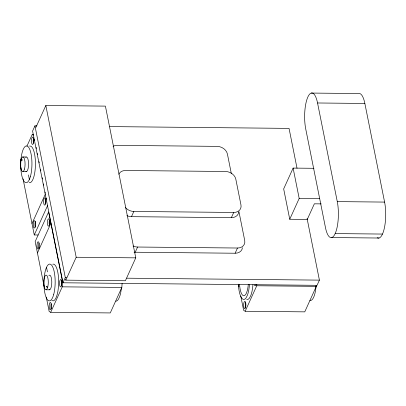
<?xml version="1.0" encoding="UTF-8"?>
<svg xmlns="http://www.w3.org/2000/svg" width="406" height="406" viewBox="0 0 406 406"><rect width="100%" height="100%" fill="white"/><g stroke="black" fill="none" stroke-linecap="round" stroke-linejoin="round"><path stroke-width="0.61" d="M46.274 297.09L49.136 311.387L50.684 312.341L62.255 286.834L62.59 281.718L48.624 211.922L35.17 241.59L44.406 287.768M50.684 312.341L110.27 312.935L121.836 287.433L122.099 283.454M240.763 296.015L243.625 310.311L245.173 311.265L256.744 285.763L256.82 284.626M245.173 311.265L304.759 311.859L316.325 286.357L316.401 285.22M36.85 125.86L34.946 125.845L32.587 131.047L62.95 282.779L317.05 285.327L319.41 280.125L307.093 218.56M21.391 158.37L20.635 160.03L20.3 165.146L21.295 170.119M26.923 146.17L32.206 134.528L33.475 134.543M35.956 127.271L45.827 105.519L105.408 106.113L135.771 257.851L125.383 280.749L65.802 280.15L65.554 278.907M31.988 223.564L45.188 194.469M38.073 234.983L34.266 234.947L47.725 205.279M37.443 252.968L50.902 223.3M62.95 282.779L65.31 277.577L34.946 125.845M65.802 280.15L76.191 257.252L45.827 105.519M126.895 215.601A9.201 7.212 24.4 0 0 131.478 216.662L133.843 211.455L233.729 212.455A9.201 7.212 24.4 0 0 240.971 204.959L235.81 179.163A9.201 7.212 24.4 0 0 225.533 171.489L125.642 170.49A9.201 7.212 24.4 0 0 118.816 174.204M134.076 252.156A9.201 7.212 24.4 0 0 135.228 252.233L137.593 247.026L237.48 248.025A9.201 7.212 24.4 0 0 244.722 240.53L238.911 211.496M131.478 216.662L231.369 217.662L233.729 212.455M135.228 252.233L235.12 253.232L237.48 248.025M313.98 168.297L293.112 168.089L283.672 188.907L289.742 219.255L307.266 219.428L314.351 203.817L321.232 203.883M289.742 219.255L299.186 198.438L293.112 168.089M311.306 93.065L358.62 93.537A23 7.014 -89.4 0 1 364.857 103.459L384.594 202.086A23 7.014 -89.4 0 1 384.457 227.639A23 7.014 -89.4 0 1 377.199 237.708M382.488 234.064L335.173 233.587A23 7.014 -89.4 0 1 325.475 227.634L305.738 129.006A23 7.014 -89.4 0 1 307.844 97.029A23 7.014 -89.4 0 1 317.543 102.982L364.857 103.459M109.721 126.591L289.047 128.387L297.014 168.191M22.721 156.944L26.223 156.975M22.934 171.616L26.441 171.652M299.186 198.438L319.42 198.641M317.543 102.982L337.279 201.609L384.594 202.086M331.712 237.556L379.026 238.028M76.191 257.252L135.771 257.851M65.31 277.577L66.579 277.587M126.779 278.191L319.41 280.125M256.744 285.763L316.325 286.357M62.255 286.834L121.836 287.433M46.152 289.788L49.659 289.818M29.567 146.003L31.029 146.261A18.402 5.613 -89.4 0 1 35.368 166.927A18.402 5.613 -89.4 0 1 29.125 182.664M51.861 300.607L53.323 300.861A18.402 5.613 -89.4 0 0 58.043 290.452L58.54 285.885A18.402 5.613 -89.4 0 0 52.785 264.174M32.206 134.528L33.241 135.162M231.374 173.809L227.416 154.041A9.201 7.212 24.4 0 0 217.134 146.368L117.248 145.363A9.201 7.212 24.4 0 0 113.071 146.338M238.398 284.21L238.895 286.697M34.505 139.212L34.754 140.456M36.119 147.292L36.367 148.535M37.362 153.504L37.611 154.747M38.981 161.583L39.23 162.826M40.595 169.662L40.844 170.906M42.214 177.742L42.463 178.985M43.457 183.954L43.706 185.197M45.076 192.033L45.325 193.276M46.284 198.092L46.528 199.29M28.456 174.935L29.369 179.488M46.512 267.31L47.426 271.863M23.035 178.818L34.266 234.947M45.553 203.553A3.679 1.122 -89.4 0 1 45.67 199.082M25.649 157.376A7.359 2.243 -89.4 0 1 28.577 163.745A7.359 2.243 -89.4 0 1 25.857 171.55M35.358 227.167A3.679 1.122 -89.4 0 1 35.505 221.336M33.409 142.861A3.679 1.122 -89.4 0 1 33.525 138.385M48.867 275.542A7.359 2.243 -89.4 0 1 51.79 281.911A7.359 2.243 -89.4 0 1 49.075 289.717M121.435 287.615A18.402 5.613 -89.4 0 1 119.897 295.842L118.704 298.75A18.402 5.613 -89.4 0 1 115.872 301.171M49.339 224.614A3.679 1.122 -89.4 0 1 49.456 220.138M61.484 285.306A3.679 1.122 -89.4 0 1 61.824 280.191M51.288 308.92A3.679 1.122 -89.4 0 1 51.212 303.734M39.143 248.228A3.679 1.122 -89.4 0 1 39.067 243.037M238.708 212.125A9.201 7.212 24.4 0 1 231.369 217.662M133.843 211.455A9.201 7.212 24.4 0 1 125.495 207.588M242.458 247.696A9.201 7.212 24.4 0 1 235.12 253.232M137.593 247.026A9.201 7.212 24.4 0 1 133.006 245.965M245.777 307.844A3.679 1.122 -89.4 0 1 245.701 302.658M255.998 284.525A3.679 1.122 -89.4 0 1 254.41 284.926M252.933 284.713A18.402 5.613 -89.4 0 1 250.883 295.329L249.614 297.852A18.402 5.613 -89.4 0 1 246.731 299.369M249.431 284.677A18.402 5.613 -89.4 0 1 247.376 295.294L246.107 297.816A18.402 5.613 -89.4 0 1 238.423 284.55M316.117 285.443A18.402 5.613 -89.4 0 1 309.92 300.389M248.299 284.423A14.723 4.486 -89.4 0 1 243.859 295.746A14.723 4.486 -89.4 0 1 239.576 284.626M337.279 201.609A23 7.014 -89.4 0 1 335.173 233.587M21.802 159.888C22.005 161.776 22.3 158.462 21.802 159.888M46.741 286.636C46.939 288.524 47.233 285.215 46.741 286.636M45.579 203.848A3.679 1.122 -89.4 0 0 44.985 197.839A3.679 1.122 -89.4 0 0 43.675 202.68A3.679 1.122 -89.4 0 0 45.579 203.848M35.19 226.746A3.679 1.122 -89.4 0 0 34.596 220.737A3.679 1.122 -89.4 0 0 33.292 225.579A3.679 1.122 -89.4 0 0 35.19 226.746M33.434 143.156A3.679 1.122 -89.4 0 0 32.84 137.142A3.679 1.122 -89.4 0 0 31.531 141.988A3.679 1.122 -89.4 0 0 33.434 143.156M30.486 176.275A18.402 5.613 -89.4 0 0 27.522 146.226A18.402 5.613 -89.4 0 0 20.985 170.444A18.402 5.613 -89.4 0 0 30.486 176.275M24.492 169.063A7.359 2.243 -89.4 0 0 23.304 157.046A7.359 2.243 -89.4 0 0 20.691 166.729A7.359 2.243 -89.4 0 0 24.492 169.063M38.976 247.807A3.679 1.122 -89.4 0 0 38.382 241.793A3.679 1.122 -89.4 0 0 37.073 246.64A3.679 1.122 -89.4 0 0 38.976 247.807M49.365 224.904A3.679 1.122 -89.4 0 0 48.771 218.895A3.679 1.122 -89.4 0 0 47.461 223.736A3.679 1.122 -89.4 0 0 49.365 224.904M51.12 308.499A3.679 1.122 -89.4 0 0 50.527 302.49A3.679 1.122 -89.4 0 0 49.222 307.332A3.679 1.122 -89.4 0 0 51.12 308.499M61.509 285.601A3.679 1.122 -89.4 0 0 60.915 279.587A3.679 1.122 -89.4 0 0 59.606 284.433A3.679 1.122 -89.4 0 0 61.509 285.601M53.704 294.446A18.402 5.613 -89.4 0 0 50.74 264.392A18.402 5.613 -89.4 0 0 44.203 288.61A18.402 5.613 -89.4 0 0 53.704 294.446M47.705 287.23A7.359 2.243 -89.4 0 0 46.523 275.212A7.359 2.243 -89.4 0 0 43.904 284.9A7.359 2.243 -89.4 0 0 47.705 287.23M245.61 307.423A3.679 1.122 -89.4 0 0 245.016 301.414A3.679 1.122 -89.4 0 0 243.712 306.256A3.679 1.122 -89.4 0 0 245.61 307.423"/></g></svg>
